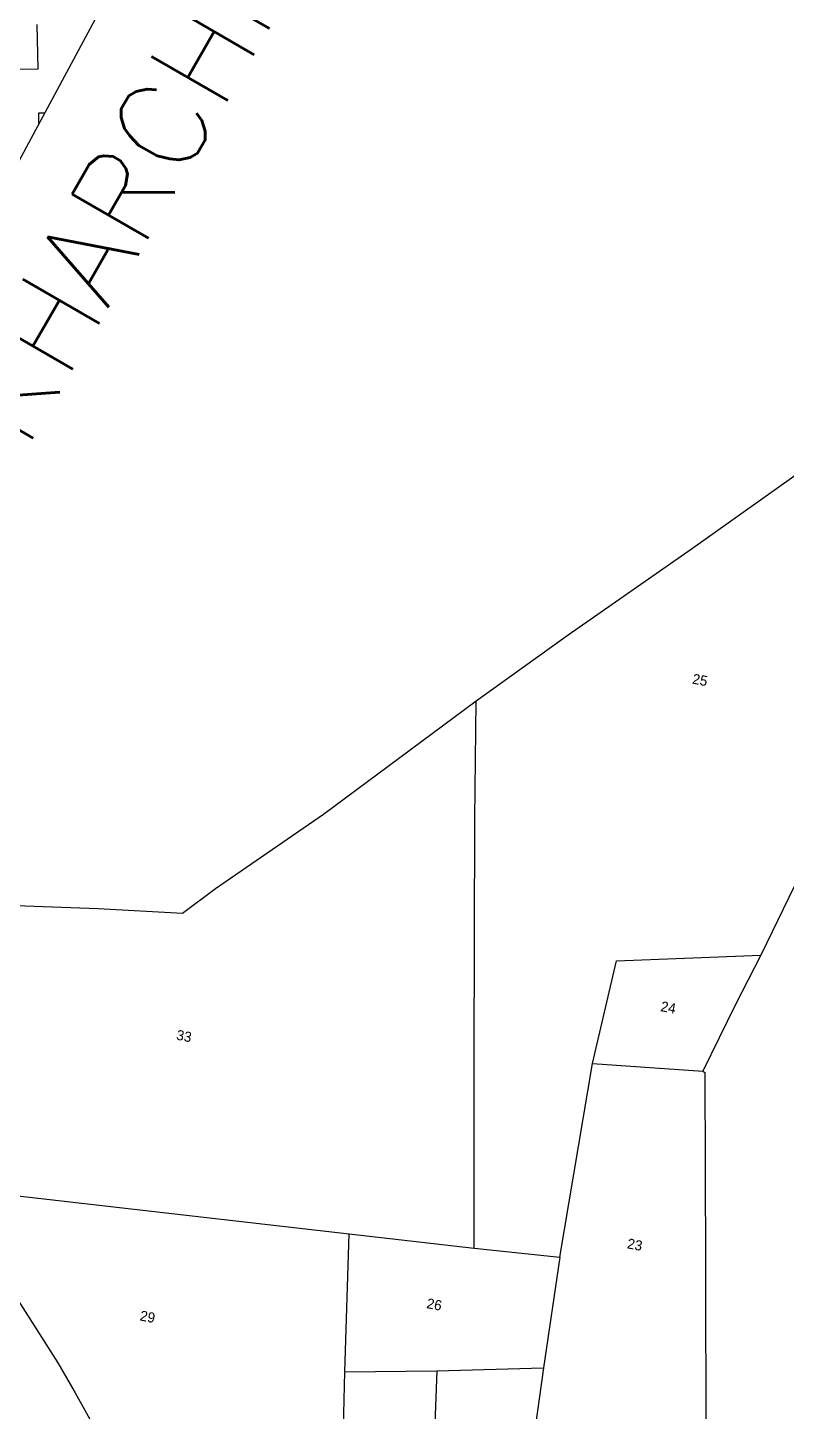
# Model space of a CAD drawing. Header units: metres. Extents: x 286343 to 289280, y 2022501 to 2025046.
# Drawn here: x 288013.3 to 288260.9, y 2023361.3 to 2023812.8 of the extents above; entities that cross this region are included whole.
import ezdxf
from ezdxf.enums import TextEntityAlignment as Align

# ---------------------------------------------------------------- set-up
doc = ezdxf.new("R2010")
doc.units = ezdxf.units.M
for name, color, linetype in [('POLY_HATCH', 12, 'Continuous'), ('POLY_PARCEL', 6, 'Continuous'), ('TEXT_MAPOUT', 7, 'Continuous'), ('TEXT_PARCEL', 7, 'Continuous'), ('V_BOUND_LINE', 7, 'Continuous')]:
    doc.layers.add(name, color=color, linetype=linetype)
doc.styles.get("Standard").update_dxf_attribs({"font": 'simplex.shx'})
doc.styles.add('TEXT_MAP', font='')
doc.styles.get('TEXT_MAP').set_extended_font_data('Kruti Dev 050')

msp = doc.modelspace()

# ---------------------------------------------------------------- linework, layer by layer
at = {"layer": 'POLY_HATCH'}
msp.add_line((288051.71, 2023846.1), (287982.56, 2023717.68), dxfattribs=at)
at = {"layer": 'POLY_HATCH', "linetype": 'Continuous'}
for p, q in [((288016.63, 2023799.41), (288016.38, 2023813.8)), ((288002.23, 2023799.15), (288016.63, 2023799.41)), ((288016.88, 2023785.01), (288018.83, 2023785.04)), ((288016.94, 2023781.53), (288016.88, 2023785.01))]:
    msp.add_line(p, q, dxfattribs=at)
at = {"layer": 'POLY_PARCEL'}
for p, q in [((288282.01, 2023679.65), (288230.23, 2023642.9)), ((288230.23, 2023642.9), (288189.63, 2023614.56)), ((288189.63, 2023614.56), (288159.61, 2023593)), ((288159.61, 2023593), (288109.79, 2023556.03)), ((288159.23, 2023554.71), (288159.61, 2023593)), ((288109.79, 2023556.03), (288074.52, 2023531.79)), ((288158.98, 2023476.75), (288159.23, 2023554.71)), ((288074.52, 2023531.79), (288063.8, 2023523.81)), ((288036.26, 2023525.33), (287994, 2023526.81)), ((288063.8, 2023523.81), (288036.26, 2023525.33)), ((288197.57, 2023474.86), (288205.38, 2023508.31)), ((288205.38, 2023508.31), (288252.56, 2023510.14)), ((288158.94, 2023414.55), (288158.98, 2023476.75)), ((288186.96, 2023411.67), (288197.57, 2023474.86)), ((288197.57, 2023474.86), (288233.63, 2023472.3)), ((287984.78, 2023434.55), (288118.17, 2023419.18)), ((288116.79, 2023374.18), (288118.17, 2023419.18)), ((288118.17, 2023419.18), (288158.94, 2023414.55)), ((288158.94, 2023414.55), (288186.96, 2023411.67)), ((288186.96, 2023411.67), (288181.62, 2023375.55)), ((288006.34, 2023403.51), (288023.07, 2023377.17)), ((288023.07, 2023377.17), (288028.72, 2023367.36)), ((288146.77, 2023374.52), (288181.62, 2023375.55)), ((288181.62, 2023375.55), (288176.13, 2023336.86)), ((288115.82, 2023333.89), (288116.79, 2023374.18)), ((288116.79, 2023374.18), (288146.77, 2023374.52)), ((288146.77, 2023374.52), (288145.25, 2023335.29)), ((288028.72, 2023367.36), (288035.6, 2023355.03))]:
    msp.add_line(p, q, dxfattribs=at)
at = {"layer": 'V_BOUND_LINE'}
for p, q in [((288280.87, 2023568.73), (288252.56, 2023510.14)), ((288252.56, 2023510.14), (288244.22, 2023494.03)), ((288244.22, 2023494.03), (288233.63, 2023472.3)), ((288233.63, 2023472.3), (288233.63, 2023472.3)), ((288233.63, 2023472.3), (288234.29, 2023471.89)), ((288234.29, 2023471.89), (288234.49, 2023409.25)), ((288234.49, 2023409.25), (288234.65, 2023339.53))]:
    msp.add_line(p, q, dxfattribs=at)

# ---------------------------------------------------------------- texts
at = {"layer": 'TEXT_MAPOUT'}
msp.add_text('MAJRE HAFIJKHARCHI SHIV', height=28.7968, rotation=60.0245, dxfattribs=at).set_placement((288006.61, 2023693.02), align=Align.MIDDLE)
at = {"layer": 'TEXT_PARCEL', "style": 'TEXT_MAP'}
for s, p in [('25', (288232.69, 2023599.97)), ('24', (288222.36, 2023493.12)), ('33', (288064.31, 2023483.78)), ('23', (288211.42, 2023415.71)), ('26', (288145.98, 2023396.2)), ('29', (288052.39, 2023392.18))]:
    msp.add_text(s, height=3.302, rotation=349.3027, dxfattribs=at).set_placement(p, align=Align.MIDDLE)

doc.saveas('drawing.dxf')
